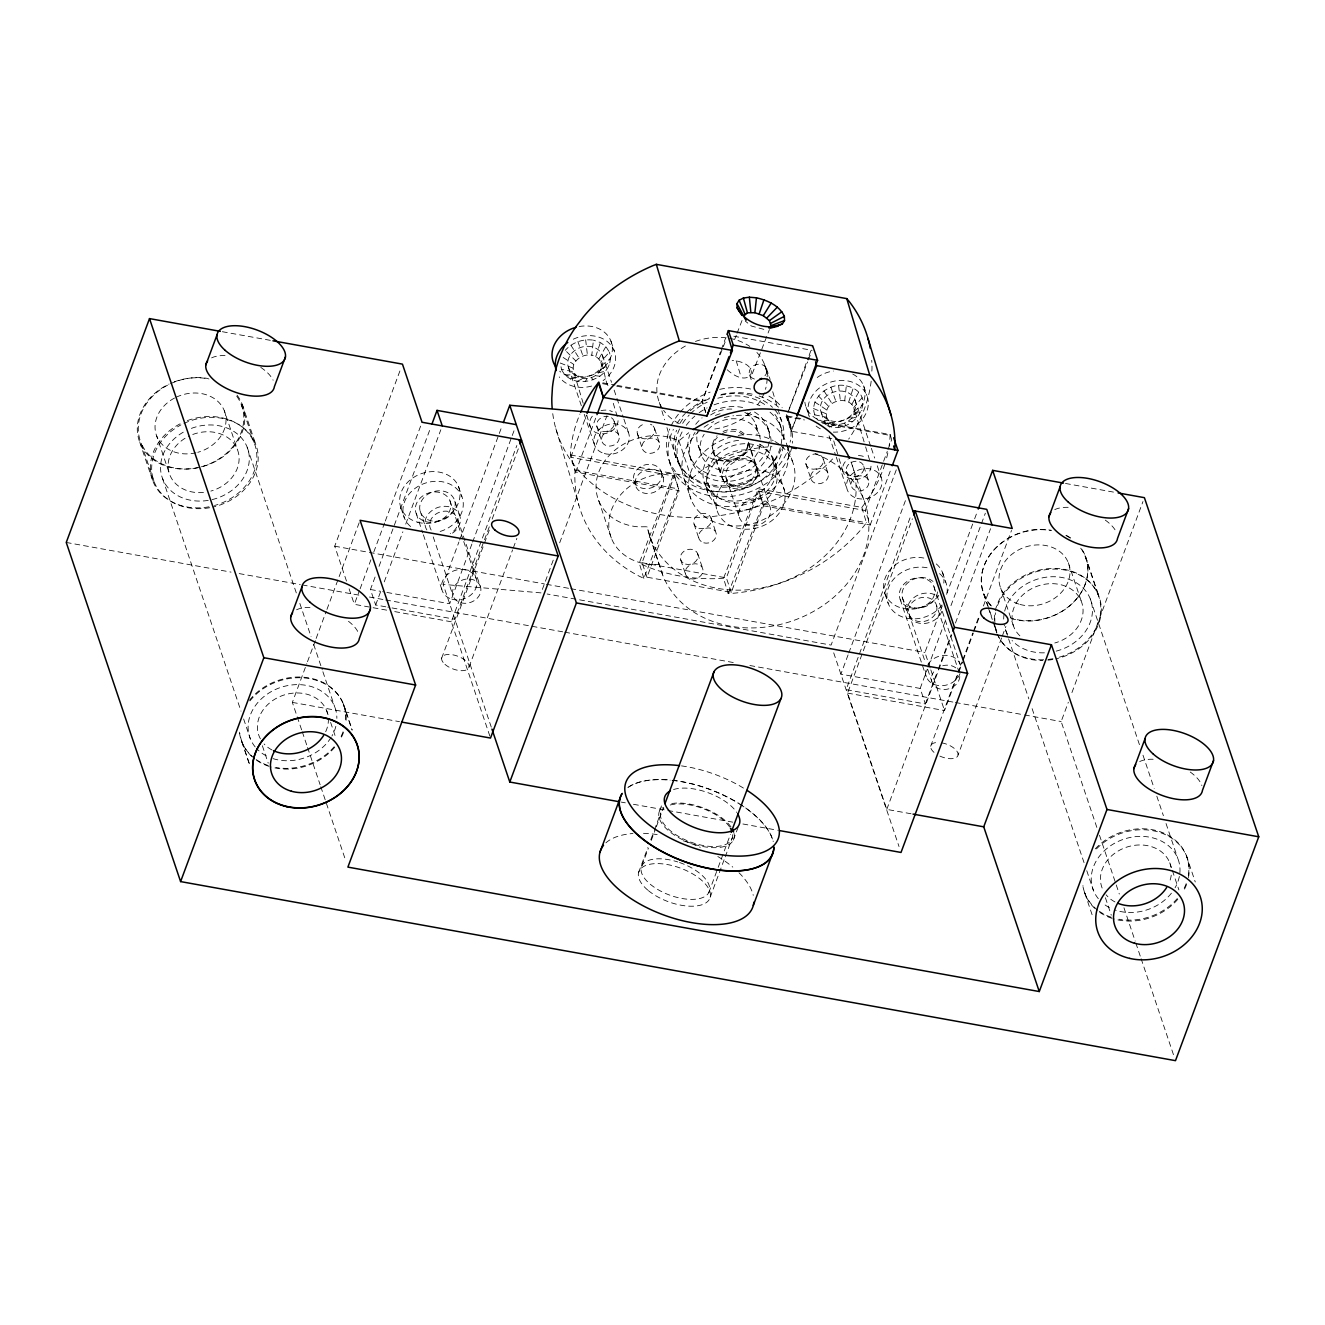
<?xml version="1.0" encoding="UTF-8"?>
<svg xmlns="http://www.w3.org/2000/svg" width="1325" height="1325" viewBox="0 0 1325 1325"><rect width="100%" height="100%" fill="white"/><g stroke="black" fill="none" stroke-linecap="round" stroke-linejoin="round"><path stroke-width="0.75" stroke-dasharray="5 3.75" d="M570.479 454.972L673.994 473.605L678.599 488.908L643.851 578.379L639.544 576.358A162.462 131.092 -16.7 0 1 574.835 474.615L575.083 470.276L570.479 454.972L570.843 448.811A162.462 131.092 -16.7 0 1 579.936 414.013M871.85 371.116L871.983 368.946A162.462 131.092 -16.7 0 0 871.734 360.268M821.136 422.112L890.135 434.534L889.787 440.695A162.462 131.092 -16.7 0 1 889.108 445.962M844.737 400.73L846.294 385.857C827.86 381.087 803.646 402.8 818.072 420.273L828.622 420.389C838.443 431.337 861.912 417.574 851.809 404.373C846.493 399.206 837.847 399.653 831.951 403.562C822.51 409.359 827.115 421.019 830.179 429.085M607.943 385.592C602.792 376.018 605.459 357.849 591.795 355.199L593.418 340.161C583.05 338.62 572.201 342.397 565.262 350.297M583.166 403.247L573.692 371.745C570.462 361.493 582.487 353.295 591.795 355.199M573.029 368.151L560.326 363.017L561.485 369.36L573.692 371.745C580.035 385.558 605.359 376.847 600.838 361.973L609.368 352.102L605.873 346.603L600.374 342.496L593.418 340.161M561.485 369.36C572.665 393.724 617.334 378.37 609.368 352.102M826.982 425.507C853.333 437.449 881.688 393.923 846.294 385.857M727.16 369.741C751.755 391.819 764.028 362.951 732.145 360.433M848.679 402.055L853.201 388.175M595.737 356.524L600.374 342.496M346.487 581.079L334.728 546.198L401.011 368.002M301.62 729.843L292.361 702.399L306.771 663.659M307.483 661.722L315.416 640.406M316.128 638.468L326.215 611.355M326.944 609.417L360.069 520.311M386.652 610.146L354.338 604.332L359.373 590.768M360.102 588.847L370.901 559.779M373.783 552.028L384.581 522.977M385.31 521.04L422.046 422.261M385.823 606.817L375.654 604.995L370.437 589.493L376.168 574.073M379.033 566.371L430.592 427.727M375.654 604.995L380.673 591.513M384.25 581.874L402.866 531.805M405.732 524.104L440.828 429.747M491.277 727.127L443.146 584.375L458.914 542.008M459.626 540.087L501.877 426.468M471.882 544.062L449.688 603.753L382.627 591.679M472.611 542.124L514.862 428.505M489.852 736.12L451.295 621.789L516.849 445.515M489.289 526.82L454.906 619.255L387.844 607.181M492.155 519.118L518.655 447.867M441.639 658.227L483.741 545.006M484.47 543.084L490.167 527.747M469.067 666.922L512.593 549.875M513.305 547.954L516.866 538.364M763.482 505.835L870.194 525.048L865.291 510.506L758.579 491.31L763.482 505.835L731.284 592.374L646.981 577.203L679.162 490.664L575.63 472.081L570.81 457.307L586.412 415.371M575.63 472.081L596.283 416.547M553.237 560.16L541.064 592.888L443.146 584.375M559.68 542.819L606.949 415.735M646.981 577.203L642.062 562.711L674.259 476.122L570.81 457.307M705.695 412.406L702.018 401.508L720.535 351.688M721.247 349.767L725.537 338.273M731.284 592.374L726.365 577.882L758.579 491.31M831.818 438.525L791.224 431.221L786.321 416.679L788.458 410.932M789.17 409.011L808.416 357.27M809.128 355.365L812.689 345.775M800.83 418.468L786.619 415.901L791.224 431.221L796.209 417.806M659.717 810.585L662.483 803.116M638.584 872.562L647.892 847.536M650.757 839.835L653.622 832.133M654.335 830.195L660.777 812.871M641.896 865.656L648.389 848.199M651.271 840.431L655.61 828.787M656.322 826.85L663.543 807.455M708.825 892.52L717.487 869.233M718.2 867.295L730.473 834.303M710.167 897.273L724.493 858.749M725.222 856.828L732.377 837.566M733.338 840.116L738.191 827.065M865.291 510.506L887.27 451.428M887.982 449.49L891.593 439.817M870.194 525.048L891.543 467.642M896.28 469.862L831.106 645.093L547.142 593.997M848.066 654.914L840.895 674.16L920.163 688.437L925.38 703.939L846.128 689.679L910.59 516.352M848.778 652.993L906.068 498.929M911.02 813.749L886.773 809.393L847.569 693.108L912.395 518.787M930.15 667.933L924.933 652.43L942.224 605.939M946.547 594.329L973.908 520.708M974.637 518.787L977.519 511.036M920.163 688.437L927.318 669.175M928.03 667.253L945.934 619.106M950.952 605.624L985.336 513.189M925.38 703.939L937.553 671.195M938.282 669.274L951.168 634.609M955.457 623.048L990.553 528.692M886.773 809.393L951.598 635.056M930.663 746.24L962.066 661.821M962.778 659.9L972.765 633.035M973.477 631.114L979.192 615.761M847.569 693.108L944.526 710.564L962.546 662.136M963.258 660.198L973.345 633.085M974.057 631.147L979.109 617.599M983.432 605.972L1011.522 530.431M939.889 756.095A14.443 6.807 20.4 0 0 958.074 754.952L1001.617 637.905M1002.329 635.983L1005.89 626.377M1096.835 827.396L1061.159 721.545L1068.331 702.233M1071.925 692.594L1142.978 501.529M643.851 578.379L639.246 563.059L673.994 473.605M705.761 412.207L702.316 400.73L725.537 340.939M734.779 339.101L736.286 335.258M737.031 333.337L742.265 319.872M752.252 373.783L769.428 329.528M861.83 507.409L866.434 522.713L863.503 526.572A162.462 131.092 -16.7 0 1 733.354 593.252L728.154 593.55L723.549 578.23L758.314 488.776L861.83 507.409L865.987 501.927A162.462 131.092 -16.7 0 0 885.613 461.696M788.127 412.042L807.604 361.891M808.349 359.969L811.347 352.251M728.154 593.55L762.918 504.08L758.314 488.776M791.224 431.221L796.474 417.706M851.809 404.373L858.65 392.25M598.867 358.86L605.873 346.603M585.186 381.617L587.124 378.702M838.129 426.981L840.067 424.215M862.128 397.699L853.78 407.504L865.026 444.902M815.19 453.763A107.408 88.51 -18.6 0 1 829.93 600.424A107.408 88.51 -18.6 0 1 662.649 574.934L646.948 526.754L638.037 526.82A54.159 44.619 -18.6 0 1 598.718 472.23A54.159 44.619 -18.6 0 1 671.162 437.763L678.897 440.828L688.718 432.745M659.684 564.549L650.774 564.616A54.159 44.619 -18.6 0 1 611.454 510.026A54.159 44.619 -18.6 0 1 683.899 475.559L691.633 478.623L701.472 470.541A107.408 88.51 -18.6 0 1 771.912 446.773M854.443 411.098L863.271 403.993M601.5 365.567L610.527 358.446M577.435 381.302L582.735 378.519M853.698 414.808L861.979 410.502M600.755 369.278L609.218 365.021M830.444 426.667L835.678 424.05M851.644 418.303L858.368 416.613M598.701 372.772L605.591 371.166M570.479 378.967L578.793 377.194M825.177 424.033L831.736 422.725M723.549 578.23L716.196 578.661A162.462 131.092 -16.7 0 1 645.325 565.908L639.246 563.059M564.98 374.859L575.679 374.859M763.846 329.362L751.391 326.033L745.263 321.064M848.464 421.201L852.803 421.681M595.521 375.671L599.977 376.283M602.527 383.687L608.606 384.78M616.738 386.237L702.018 401.508M733.818 336.235L812.109 350.33M602.858 382.826L615.032 385.012M617.053 385.376L702.316 400.73M786.321 416.679L804.441 419.959M822.56 423.222L891.013 435.577M222.352 331.714L270.913 340.442M1065.482 483.459L1114.06 492.204M575.083 470.276L678.599 488.908M762.918 504.08L866.434 522.713M642.062 562.711L726.365 577.882M334.728 546.198L367.29 552.061M369.327 552.426L544.36 583.928M546.397 584.292L568.773 588.333M570.81 588.697L924.933 652.43M370.437 589.493L380.59 591.314M66.25 542.455L231.047 572.118M239.196 573.592L300.228 584.573M302.266 584.938L359.224 595.19M369.393 597.028L383.637 599.596M385.674 599.96L562.678 631.81M564.715 632.174L733.586 662.583M749.867 665.514L953.321 702.134M955.358 702.498L1022.503 714.572M1024.523 714.953L1061.159 721.545M394.734 611.603L451.295 621.789M292.361 702.399L399.521 721.678M621.276 802.105L625.334 802.834M633.449 804.292L665.879 810.122M667.899 810.486L732.775 822.162M742.911 823.984L777.361 830.195M814.61 414.808L826.634 417.276L828.622 420.389M813.467 408.531L825.972 413.682M563.142 357.452L573.775 364.425M814.759 402.005L826.717 409.955M566.587 351.638L575.845 360.947M818.37 395.91L828.771 406.477M844.472 423.238L845.83 425.259M591.53 377.708L592.954 379.894M570.876 345.179L579.008 358.032M823.935 390.825L831.951 403.562M830.908 387.248L835.942 401.525M577.899 341.568L583 355.994M1085.39 556.102L1098.773 595.819M1186.322 855.503L1195.266 881.986M1085.208 556.401L1098.276 595.157M1090.326 598.983L1139.699 745.412M1142.995 755.184L1154.174 788.375M1156.808 796.176L1163.4 815.703M1166.033 823.504L1177.875 858.65M1169.76 862.79L1171.714 868.604M1172.36 870.542L1178.902 889.92M1068.298 562.711L1081.366 601.467M1099.485 835.23L1119.31 894.044M1123.948 907.758L1135.177 941.081M1135.84 943.052L1140.461 956.766M1141.123 958.72L1174.165 1056.737M1105.398 897.737L1111.278 915.177M1000.673 587.985L1013.741 626.742M1005.808 630.567L1028.846 698.904M1032.125 708.66L1084.132 862.906M1086.765 870.707L1093.357 890.234M983.962 593.997L989.063 609.136M989.692 611.024L992.243 618.593M994.793 626.162L997.344 633.731A54.159 44.619 -18.6 0 0 1042.841 660.463M1084.91 893.398L1093.191 917.993M983.779 594.296L987.688 605.923M988.351 607.86L992.276 619.487M992.922 621.425L996.847 633.052A54.159 44.619 -18.6 0 1 994.578 623.992M942.539 572.582L945.802 582.271M933.976 586.693L960.112 664.206M863.618 385.823L866.881 395.513M936.642 605.641A14.443 11.908 -18.6 0 1 918.308 621.458A14.443 11.908 -18.6 0 1 913.273 601.434A14.443 11.908 -18.6 0 1 936.642 605.641L959.515 673.464A14.443 11.908 -18.6 0 1 942.969 689.497A14.443 11.908 -18.6 0 1 933.727 671.908M855.039 399.935L870.724 446.442M871.386 448.38L874.649 458.069M877.266 465.82L881.175 477.447M863.767 466.45L868.67 480.975A9.027 7.437 -18.6 0 1 857.209 490.863A9.027 7.437 -18.6 0 1 854.062 478.358A9.027 7.437 -18.6 0 1 868.67 480.975M930.812 669.87L944.526 710.564M908.834 613.376L925.165 661.821M927.782 669.572L931.707 681.199M902.358 597.658L907.575 613.16M900.155 599.314L926.291 676.827M863.817 499.757L851.064 461.978A107.408 88.51 -18.6 0 1 782.744 582.006A107.408 88.51 -18.6 0 1 649.896 537.138L646.948 526.754M846.393 471.286L851.296 485.811M885.067 594.047L888.33 603.736M821.235 412.572L825.16 424.199M829.086 435.826L835.611 455.204M836.274 457.142L847.371 490.084M806.13 407.305L809.409 416.994M823.289 459.162L828.191 473.704A9.027 7.437 -18.6 0 1 816.73 483.575A9.027 7.437 -18.6 0 1 813.6 471.071A9.027 7.437 -18.6 0 1 828.191 473.704M805.915 463.998L810.817 478.524M766.496 368.632L770.173 379.53M779.382 422.609L781.005 427.462M787.862 447.8L785.907 441.987A54.159 44.619 -18.6 0 0 735.392 415.537M788.524 449.738L792.449 461.365M767.539 427.031L769.179 431.867M749.586 374.942L752.037 382.213M775.556 463.965A35.195 29.001 -18.6 0 1 730.837 502.49A35.195 29.001 -18.6 0 1 718.597 453.713A35.195 29.001 -18.6 0 1 775.556 463.965L784.367 490.134A35.195 29.001 -18.6 0 1 739.665 528.658A35.195 29.001 -18.6 0 1 727.425 479.882A35.195 29.001 -18.6 0 1 784.367 490.134M772.276 457.986L775.539 467.675M833.707 652.844L899.029 846.559M755.697 424.199L758.977 433.888M748.443 442.186L756.939 467.377M757.304 469.05A16.248 13.383 -18.6 0 1 736.667 486.822A16.248 13.383 -18.6 0 1 731.019 464.313A16.248 13.383 -18.6 0 1 757.304 469.05L770.372 507.806A16.248 13.383 -18.6 0 1 749.735 525.578A16.248 13.383 -18.6 0 1 744.087 503.069A16.248 13.383 -18.6 0 1 770.372 507.806M755.846 465.787A18.053 14.873 -18.6 0 0 726.63 460.537A18.053 14.873 -18.6 0 0 732.907 485.546A18.053 14.873 -18.6 0 0 755.846 465.787L747.664 441.573A18.053 14.873 -18.6 0 1 725.487 461.448A18.053 14.873 -18.6 0 1 717.355 437.349M726.017 477.745L739.085 516.502M713.33 450.947L723.135 480.014M712.916 451.245L721.082 475.46M698.225 445.68L701.488 455.369M707.782 482.813L716.593 508.982M738.588 440.364A36.106 29.746 -18.6 0 0 704.652 483.261L707.914 492.95M710.995 517.86L715.898 532.402M689.778 456.082L691.418 460.934M678.897 440.828L691.633 478.623M677.953 460.504L679.576 465.357M684.478 479.882L691.021 499.26M694.085 524.187L698.987 538.712M674.259 476.122L679.162 490.664M697.679 553.684L702.581 568.226M654.666 428.803L659.568 443.345A9.027 7.437 -18.6 0 1 648.107 453.216A9.027 7.437 -18.6 0 1 644.96 440.712A9.027 7.437 -18.6 0 1 659.568 443.345M661.572 472.627A14.443 11.908 -18.6 0 1 643.238 488.445A14.443 11.908 -18.6 0 1 638.219 468.421A14.443 11.908 -18.6 0 1 661.572 472.627L663.212 477.48A14.443 11.908 -18.6 0 1 644.861 493.281A14.443 11.908 -18.6 0 1 639.842 473.273A14.443 11.908 -18.6 0 1 663.212 477.48M610.941 341.088L614.204 350.777M680.768 560.011L685.671 574.537M637.292 433.639L642.194 448.181M602.362 355.199L611.521 382.329M614.138 390.08L623.28 417.209M623.926 419.147L628.497 432.712M614.204 421.532L619.106 436.057A9.027 7.437 -18.6 0 1 607.628 445.945A9.027 7.437 -18.6 0 1 604.498 433.424A9.027 7.437 -18.6 0 1 619.106 436.057M633.764 480.362L635.404 485.215M649.896 537.138L662.649 574.934M596.813 426.368L601.716 440.894M568.558 367.82L581.625 406.576M584.242 414.327L594.693 445.332M598.602 500.287L611.338 538.082M458.566 486.739L461.845 496.428M454.839 501.181A18.053 14.873 -18.6 0 1 431.9 520.94A18.053 14.873 -18.6 0 1 425.623 495.914A18.053 14.873 -18.6 0 1 454.839 501.181L460.057 516.684M457.738 519.45L480.611 587.273A14.443 11.908 -18.6 0 1 462.259 603.074A14.443 11.908 -18.6 0 1 457.241 583.066A14.443 11.908 -18.6 0 1 480.611 587.273M450.003 500.85L463.071 539.606M463.733 541.544L476.139 578.379M433.209 536.873L452.802 595.008M420.075 510.837L425.308 526.34M416.199 513.487L422.725 532.865M423.387 534.803L442.335 591M401.094 508.22L404.357 517.909M349.104 588.83L354.338 604.332M343.606 704.453L352.102 729.644M242.243 404.34L255.642 444.074M343.192 703.741L352.119 730.224M241.249 404.489L254.317 443.246M247.179 447.221L296.552 593.65M299.847 603.422L311.044 636.613M313.677 644.414L322.24 669.804M322.886 671.758L334.745 706.888M326.712 710.78L328.02 714.655M330.621 722.407L335.854 737.909M176.225 397.202A36.106 29.746 -18.6 0 1 224.339 410.8L237.407 449.556M302.282 731.814L306.903 745.528M307.566 747.499L320.137 784.748M320.783 786.719L345.908 861.233M262.35 745.727L268.23 763.167M174.536 398.03A36.106 29.746 -18.6 0 0 156.731 436.074L169.799 474.83M162.66 478.805L241.001 711.144M243.634 718.962L250.21 738.472M242.177 742.364L250.028 765.618M167.53 385.194A54.159 44.619 -18.6 0 0 140.814 442.235L154.213 481.969M241.763 741.636L250.061 766.231M139.821 442.384L152.888 481.141M890.135 434.534L892.437 442.186M865.622 446.873L869.763 460.653M833.74 440.894L838.477 456.645M839.056 458.616L843.213 472.396M788.176 418.253L789.7 423.371M764.575 364.574L768.069 376.184M772.723 391.67L777.394 407.156M777.974 409.094L781.468 420.721M736.203 360.781L741.106 377.112M659.37 402.452L664.603 419.876M666.939 427.627L676.247 458.599M669.373 461.034L670.914 466.135M613.276 403.313L617.417 417.093M586.71 415.056L590.271 426.882M555.871 428.737L578.892 505.305M838.609 385.542L840.348 400.548M585.667 339.846L587.406 355.017M611.471 417.739A9.027 7.437 -18.6 0 1 609.368 430.36A9.027 7.437 -18.6 0 1 596.648 425.325A9.027 7.437 -18.6 0 1 608.291 416.481M653.175 426.087A9.027 7.437 -18.6 0 1 649.846 437.648A9.027 7.437 -18.6 0 1 637.441 434.136A9.027 7.437 -18.6 0 1 645.093 423.801M650.442 424.248A9.027 7.437 -18.6 0 1 651.95 425.027M754.405 379.049A9.027 7.437 -18.6 0 1 750.381 368.748A9.027 7.437 -18.6 0 1 763.283 365.153A9.027 7.437 -18.6 0 1 764.624 376.201M820.572 455.386A9.027 7.437 -18.6 0 1 817.906 468.272A9.027 7.437 -18.6 0 1 805.749 461.912A9.027 7.437 -18.6 0 1 819.082 454.591M759.44 444.107A36.106 29.746 -18.6 0 1 759.225 493.082A36.106 29.746 -18.6 0 1 704.652 483.261M781.435 446.094A54.159 44.619 -18.6 0 1 769.775 516.071A54.159 44.619 -18.6 0 1 692.279 502.125A54.159 44.619 -18.6 0 1 730.853 436.985M738.224 435.395A54.159 44.619 -18.6 0 1 773.204 440.546M774.959 441.523A54.159 44.619 -18.6 0 1 779.928 444.869M787.083 445.531A54.159 44.619 -18.6 0 1 755.068 501.032A54.159 44.619 -18.6 0 1 689.464 488.793A54.159 44.619 -18.6 0 1 701.124 429.482M704.055 427.246A54.159 44.619 -18.6 0 1 713.711 421.565M724.328 417.607A54.159 44.619 -18.6 0 1 733.553 415.752M770.007 412.174A54.159 44.619 -18.6 0 1 783.539 442.186M783.241 445.995A54.159 44.619 -18.6 0 1 714.705 491.36A54.159 44.619 -18.6 0 1 683.187 429.946M686.251 425.308A54.159 44.619 -18.6 0 1 694.813 416.133M699.153 412.721A54.159 44.619 -18.6 0 1 707.136 407.868M714.026 404.837A54.159 44.619 -18.6 0 1 759.937 405.732M774.877 414.377A54.159 44.619 -18.6 0 1 731.798 486.54A54.159 44.619 -18.6 0 1 679.642 428.737M682.64 423.337A54.159 44.619 -18.6 0 1 689.215 415.023M690.491 413.748A54.159 44.619 -18.6 0 1 707.186 402.187M717.786 398.229A54.159 44.619 -18.6 0 1 766.86 406.096M747.035 413.002A41.522 34.218 -18.6 0 1 771.067 444.273M770.885 446.094A41.522 34.218 -18.6 0 1 717.521 480.727A41.522 34.218 -18.6 0 1 695.012 432.447M715.401 415.503A41.522 34.218 -18.6 0 1 720.303 413.682M722.291 433.706A18.053 14.873 -18.6 0 1 743.524 434.998M754.472 412.009A41.522 34.218 -18.6 0 1 763.2 456.628A41.522 34.218 -18.6 0 1 711.26 474.781A41.522 34.218 -18.6 0 1 689.878 434.583M695.724 424.315A41.522 34.218 -18.6 0 1 702.101 417.806M712.188 411.379A41.522 34.218 -18.6 0 1 743.441 407.653M859.544 461.878A9.027 7.437 -18.6 0 1 860.521 474.3A9.027 7.437 -18.6 0 1 846.543 471.783A9.027 7.437 -18.6 0 1 856.033 461.249M579.158 326.546A30.69 25.291 -18.6 0 1 610.328 358.297A30.69 25.291 -18.6 0 1 559.697 371.215M573.294 339.2A30.69 25.291 -18.6 0 1 611.653 346.107A30.69 25.291 -18.6 0 1 603.107 380.59M591.629 386.055A30.69 25.291 -18.6 0 1 559.266 376.913M410.601 526.572A30.69 25.291 -18.6 0 1 417.209 486.921A30.69 25.291 -18.6 0 1 461.133 494.821A30.69 25.291 -18.6 0 1 439.254 531.723M774.993 410.005A55.965 45.149 -16.7 0 1 783.224 441.888M781.121 449.076A55.965 45.149 -16.7 0 1 711.31 484.834A55.965 45.149 -16.7 0 1 676.578 430.244M679.973 423.304A55.965 45.149 -16.7 0 1 684.561 416.746M690.242 410.767A55.965 45.149 -16.7 0 1 710.68 398.196M720.767 395.132A55.965 45.149 -16.7 0 1 772.492 407.322M756.906 352.483A55.965 45.149 -16.7 0 1 767.092 376.697M767.109 378.503A55.965 45.149 -16.7 0 1 765.469 389.351M764.243 392.912A55.965 45.149 -16.7 0 1 756.26 406.411M750.579 412.406A55.965 45.149 -16.7 0 1 711.426 429.383M679.129 423.569A55.965 45.149 -16.7 0 1 663.593 410.303M662.599 408.796A55.965 45.149 -16.7 0 1 687.427 344.914M695.443 341.436A55.965 45.149 -16.7 0 1 726.216 337.825M729.528 338.339A55.965 45.149 -16.7 0 1 749.801 346.421M786.056 416.199A63.186 50.979 -16.7 0 1 792.333 443.179M791.704 447.27A63.186 50.979 -16.7 0 1 712.353 496.063A63.186 50.979 -16.7 0 1 673.415 429.366M677.042 423.255A63.186 50.979 -16.7 0 1 685.356 413.417M686.714 412.125A63.186 50.979 -16.7 0 1 709.803 397.931M721.181 394.486A63.186 50.979 -16.7 0 1 755.598 394.966M759.126 396.026A63.186 50.979 -16.7 0 1 778.669 407.371M786.52 414.592A63.186 50.979 -16.7 0 1 790.164 442.152M789.402 445.415A63.186 50.979 -16.7 0 1 711.757 491.095A63.186 50.979 -16.7 0 1 669.754 429.018M671.112 425.838A63.186 50.979 -16.7 0 1 678.764 413.781M679.957 412.373A63.186 50.979 -16.7 0 1 710.117 392.134M719.641 389.368A63.186 50.979 -16.7 0 1 752.252 389.401M768.931 396.125A63.186 50.979 -16.7 0 1 782.181 407.752M871.171 381.186A162.462 131.092 -16.7 0 1 848.679 439.088M832.613 458.93A162.462 131.092 -16.7 0 1 663.328 515.077A162.462 131.092 -16.7 0 1 552.608 412.572M887.816 452.968A162.462 131.092 -16.7 0 1 886.11 459.957M871.005 466.218A14.443 11.66 -16.7 0 1 850.203 478.656A14.443 11.66 -16.7 0 1 848.53 458.698M858.401 455.601A14.443 11.66 -16.7 0 1 865.258 457.175M618.063 420.688A14.443 11.66 -16.7 0 1 599.314 433.639A14.443 11.66 -16.7 0 1 592.408 416.067M601.02 410.684A14.443 11.66 -16.7 0 1 612.316 411.644M852.704 374.031A30.69 25.291 -18.6 0 1 859.826 408.531A30.69 25.291 -18.6 0 1 818.784 419.942M817.045 419.097A30.69 25.291 -18.6 0 1 804.855 402.171M817.227 377.476A30.69 25.291 -18.6 0 1 833.408 371.033M808.83 415.321A30.69 25.291 -18.6 0 1 834.932 381.02A30.69 25.291 -18.6 0 1 868.306 403.926A30.69 25.291 -18.6 0 1 833.309 432.116M820.308 428.787A30.69 25.291 -18.6 0 1 815.637 425.656M936.311 563.92A30.69 25.291 -18.6 0 1 943.798 583.083M938.762 595.256A30.69 25.291 -18.6 0 1 898.317 606.933A30.69 25.291 -18.6 0 1 887.038 574.106A30.69 25.291 -18.6 0 1 926.175 558.62M939.574 573.609A30.69 25.291 -18.6 0 1 947.077 592.772M942.025 604.945A30.69 25.291 -18.6 0 1 901.58 616.622A30.69 25.291 -18.6 0 1 890.317 583.795A30.69 25.291 -18.6 0 1 929.454 568.309M960.062 673.547A18.053 14.873 -18.6 0 1 939.442 685.671A18.053 14.873 -18.6 0 1 925.562 670.649M927.864 664.438A18.053 14.873 -18.6 0 1 946.961 655.362A18.053 14.873 -18.6 0 1 960.857 667.22M941.827 611.355A18.053 14.873 -18.6 0 1 916.569 622.485A18.053 14.873 -18.6 0 1 911.02 600.358A18.053 14.873 -18.6 0 1 938.199 596.912M426.832 529.917A18.053 14.873 -18.6 0 1 434.236 509.065A18.053 14.873 -18.6 0 1 458.036 512.378A18.053 14.873 -18.6 0 1 452.024 533.428M937.454 591.878A18.053 14.873 -18.6 0 1 914.184 607.744A18.053 14.873 -18.6 0 1 904.876 586.014A18.053 14.873 -18.6 0 1 932.966 581.41M744.799 412.406A30.69 25.291 -18.6 0 1 756.973 434.716M753.047 445.266A30.69 25.291 -18.6 0 1 715.55 459.891A30.69 25.291 -18.6 0 1 697.712 431.569M710.614 414.973A30.69 25.291 -18.6 0 1 731.798 409.077M760.235 444.405A30.69 25.291 -18.6 0 1 720.8 470.011A30.69 25.291 -18.6 0 1 704.155 434.302M707.881 429.598A30.69 25.291 -18.6 0 1 739.665 419.263A30.69 25.291 -18.6 0 1 760.252 439.022M747.88 444.504A18.053 14.873 -18.6 0 1 722.953 459.162A18.053 14.873 -18.6 0 1 717.09 435.793M723.069 431.503A18.053 14.873 -18.6 0 1 745.644 435.577M1054.766 509.612A36.106 17.01 20.4 0 1 1068.182 507.326M1105.315 520.129A36.106 17.01 20.4 0 1 1116.263 531.971M1139.699 761.544A36.106 17.01 20.4 0 1 1156.427 759.44M1190.264 772.044A36.106 17.01 20.4 0 1 1201.891 785.609M296.568 609.782A36.106 17.01 20.4 0 1 309.984 607.479M348.475 621.293A36.106 17.01 20.4 0 1 358.065 632.141M211.619 357.866A36.106 17.01 20.4 0 1 225.051 355.564M260.777 367.389A36.106 17.01 20.4 0 1 273.116 380.209M941.76 742.845A14.443 6.807 20.4 0 1 958.074 754.952M933.992 752.368A14.443 6.807 20.4 0 1 938.348 742.48M1004.681 611.14A45.133 37.183 -18.6 0 1 1052.1 576.723A45.133 37.183 -18.6 0 1 1092.429 609.152A45.133 37.183 -18.6 0 1 1054.832 651.469M1044.415 652.827A45.133 37.183 -18.6 0 1 1012.052 640.505M1007.447 634.112A45.133 37.183 -18.6 0 1 1004.201 624.953M1003.688 619.09A45.133 37.183 -18.6 0 1 1004.251 613.127M1098.309 898.665A45.133 37.183 -18.6 0 1 1105.464 849.722A45.133 37.183 -18.6 0 1 1162.456 841.64A45.133 37.183 -18.6 0 1 1175.076 887.783M1171.416 893.199A45.133 37.183 -18.6 0 1 1115.319 910.109M1109.389 907.592A45.133 37.183 -18.6 0 1 1104.106 904.246M191.38 428.373A45.133 37.183 -18.6 0 1 248.123 449.987A45.133 37.183 -18.6 0 1 211.702 499.707M208.24 500.386A45.133 37.183 -18.6 0 1 162.163 477.431A45.133 37.183 -18.6 0 1 184.92 431.271M255.162 746.902A45.133 37.183 -18.6 0 1 280.039 687.642A45.133 37.183 -18.6 0 1 336.865 718.382M335.854 726.332A45.133 37.183 -18.6 0 1 331.946 736.021M331.118 737.412A45.133 37.183 -18.6 0 1 272.172 758.347M266.259 755.83A45.133 37.183 -18.6 0 1 256.47 748.41M605.889 842.849A81.222 38.259 20.4 0 1 632.969 833.508M643.486 833.326A81.222 38.259 20.4 0 1 659.999 835.015M683.17 840.729A81.222 38.259 20.4 0 1 700.263 847.321M717.819 856.513A81.222 38.259 20.4 0 1 732.791 867.113M739.002 872.744A81.222 38.259 20.4 0 1 753.246 895.319M628.746 786.901A81.222 38.259 20.4 0 1 670.649 780.061M672.487 780.243A81.222 38.259 20.4 0 1 742.613 805.848M745.677 807.952A81.222 38.259 20.4 0 1 773.237 841.59M732.626 834.7A37.912 17.854 20.4 0 1 689.364 841.574A37.912 17.854 20.4 0 1 663.891 808.101M670.218 805.02A37.912 17.854 20.4 0 1 730.473 828.34M431.155 530.033A14.443 11.908 -18.6 0 1 437.432 513.156A14.443 11.908 -18.6 0 1 456.512 516.584A14.443 11.908 -18.6 0 1 450.235 533.478M1082.21 549.825A54.159 44.619 -18.6 0 1 1072.19 603.488A54.159 44.619 -18.6 0 1 1010.312 617.848M991.464 605.923A54.159 44.619 -18.6 0 1 991.696 552.558A54.159 44.619 -18.6 0 1 1051.321 530.282M1066.145 535.283A54.159 44.619 -18.6 0 1 1070.964 538.198M237.043 395.165A54.159 44.619 -18.6 0 1 201.301 466.913M199.661 467.311A54.159 44.619 -18.6 0 1 140.814 442.235M170.561 383.687A54.159 44.619 -18.6 0 1 208.174 378.519M942.704 665.779A14.443 11.908 -18.6 0 1 958.29 670.616M997.477 605.674A54.159 44.619 -18.6 0 1 1056.588 569.137A54.159 44.619 -18.6 0 1 1101.323 609.599A54.159 44.619 -18.6 0 1 1056.191 658.807M1052.878 659.486A54.159 44.619 -18.6 0 1 1047.86 660.181M996.748 632.091A54.159 44.619 -18.6 0 1 995.489 612.796M183.96 423.404A54.159 44.619 -18.6 0 1 256.123 445.382A54.159 44.619 -18.6 0 1 213.06 507.044M209.731 507.723A54.159 44.619 -18.6 0 1 153.733 480.66A54.159 44.619 -18.6 0 1 180.929 424.911M249.514 700.196A54.159 44.619 -18.6 0 1 312.087 678.533A54.159 44.619 -18.6 0 1 345.345 722.887M343.059 731.798A54.159 44.619 -18.6 0 1 339.846 738.688M334.182 746.72A54.159 44.619 -18.6 0 1 275.832 767.457M268.114 765.486A54.159 44.619 -18.6 0 1 256.172 759.54M254.682 758.447A54.159 44.619 -18.6 0 1 239.361 731.417M1095.245 848.894A54.159 44.619 -18.6 0 1 1158.1 831.057A54.159 44.619 -18.6 0 1 1188.194 876.438M1186.206 883.56A54.159 44.619 -18.6 0 1 1182.977 890.45M1177.312 898.483A54.159 44.619 -18.6 0 1 1118.963 919.219M1111.261 917.248A54.159 44.619 -18.6 0 1 1099.319 911.302M1097.812 910.209A54.159 44.619 -18.6 0 1 1082.989 886.657M679.559 862.525A36.106 17.01 20.4 0 1 703.144 897.389A36.106 17.01 20.4 0 1 644.215 877.879A36.106 17.01 20.4 0 1 677.787 861.946M627.835 787.63A81.222 38.259 20.4 0 1 670.135 780.16M672.04 780.342A81.222 38.259 20.4 0 1 738.108 803.132M739.797 804.176A81.222 38.259 20.4 0 1 772.409 839.007M734.033 833.508A39.717 18.699 20.4 0 1 690.59 843.098A39.717 18.699 20.4 0 1 662.285 807.422M671.758 803.563A39.717 18.699 20.4 0 1 731.317 827.446M681.464 765.883A81.222 38.259 20.4 0 1 743.656 788.209M673.564 789.518A39.717 18.699 20.4 0 1 736.866 812.523M1096.504 848.894A54.159 44.619 -18.6 0 1 1160.799 832.796A54.159 44.619 -18.6 0 1 1187.747 880.744M1186.537 884.52A54.159 44.619 -18.6 0 1 1183.043 891.874M1177.776 899.294A54.159 44.619 -18.6 0 1 1114.093 918.987M1112.089 918.374A54.159 44.619 -18.6 0 1 1096.222 909.646M1094.781 908.337A54.159 44.619 -18.6 0 1 1082.956 885.315M1171.234 875.146A36.106 29.746 -18.6 0 1 1169.66 881.489M1114.971 901.927A36.106 29.746 -18.6 0 1 1106.093 894.789M1102.135 888.048A36.106 29.746 -18.6 0 1 1127.79 846.791A36.106 29.746 -18.6 0 1 1171.035 867.279M249.928 700.908A54.159 44.619 -18.6 0 1 312.17 679.178A54.159 44.619 -18.6 0 1 345.842 723.003M343.49 732.51A54.159 44.619 -18.6 0 1 339.995 739.863M334.728 747.283A54.159 44.619 -18.6 0 1 271.045 766.993M269.041 766.38A54.159 44.619 -18.6 0 1 253.174 757.635M251.733 756.343A54.159 44.619 -18.6 0 1 239.908 733.305M328.352 718.382A36.106 29.746 -18.6 0 1 325.271 732.576M271.923 749.917A36.106 29.746 -18.6 0 1 264.089 743.987M260.412 738.87A36.106 29.746 -18.6 0 1 282.937 695.377A36.106 29.746 -18.6 0 1 327.987 715.268M187.338 420.621A54.159 44.619 -18.6 0 1 255.096 445.448A54.159 44.619 -18.6 0 1 214.484 505.521M208.969 506.796A54.159 44.619 -18.6 0 1 152.11 478.938A54.159 44.619 -18.6 0 1 182.121 422.824M192.754 434.484A36.106 29.746 -18.6 0 1 237.937 451.03A36.106 29.746 -18.6 0 1 210.857 491.078M203.47 492.453A36.106 29.746 -18.6 0 1 168.855 471.866A36.106 29.746 -18.6 0 1 189.293 435.958M236.761 396.258A54.159 44.619 -18.6 0 1 201.417 466.764M197.756 467.675A54.159 44.619 -18.6 0 1 139.291 440.927A54.159 44.619 -18.6 0 1 169.053 384.068M174.271 381.865A54.159 44.619 -18.6 0 1 208.952 379.016M224.339 410.8A36.106 29.746 -18.6 0 1 197.789 452.322M195.968 452.786A36.106 29.746 -18.6 0 1 156.731 436.074M995.274 610.676A54.159 44.619 -18.6 0 1 1050.725 568.491A54.159 44.619 -18.6 0 1 1100.678 605.459A54.159 44.619 -18.6 0 1 1058.427 657.432M1052.928 658.707A54.159 44.619 -18.6 0 1 1047.346 659.502M1043.653 659.751A54.159 44.619 -18.6 0 1 997.559 634.774M994.313 620.233A54.159 44.619 -18.6 0 1 994.611 614.502M1019.886 635.834A36.106 29.746 -18.6 0 1 1029.923 589.625A36.106 29.746 -18.6 0 1 1080.753 600.026A36.106 29.746 -18.6 0 1 1054.799 642.989M1080.72 548.169A54.159 44.619 -18.6 0 1 1073.929 601.881A54.159 44.619 -18.6 0 1 1012.648 618.924M990.636 605.508A54.159 44.619 -18.6 0 1 991.862 552.426A54.159 44.619 -18.6 0 1 1051.139 530.58M1065.963 535.582A54.159 44.619 -18.6 0 1 1071.097 538.712M685.572 564.102A9.027 7.437 -18.6 0 0 698.06 555.192A9.027 7.437 -18.6 0 0 684.031 551.233A9.027 7.437 -18.6 0 0 685.572 564.102M690.474 578.644A9.027 7.437 -18.6 0 0 702.946 569.733A9.027 7.437 -18.6 0 0 688.934 565.758A9.027 7.437 -18.6 0 0 690.474 578.644M698.904 528.294A9.027 7.437 -18.6 0 0 711.376 519.383A9.027 7.437 -18.6 0 0 697.348 515.408A9.027 7.437 -18.6 0 0 698.904 528.294M703.807 542.819A9.027 7.437 -18.6 0 0 716.278 533.909A9.027 7.437 -18.6 0 0 702.25 529.95A9.027 7.437 -18.6 0 0 703.807 542.819M727.16 509.363A36.106 29.746 -18.6 0 0 777.046 473.721A36.106 29.746 -18.6 0 0 720.966 457.854A36.106 29.746 -18.6 0 0 727.16 509.363M578.18 376.035A18.053 14.873 -18.6 0 0 603.123 358.214A18.053 14.873 -18.6 0 0 575.083 350.28A18.053 14.873 -18.6 0 0 578.18 376.035M604.316 453.547A18.053 14.873 -18.6 0 0 629.259 435.726A18.053 14.873 -18.6 0 0 601.219 427.793A18.053 14.873 -18.6 0 0 604.316 453.547M417.458 522.183A30.69 25.291 -18.6 0 0 459.858 491.873A30.69 25.291 -18.6 0 0 412.191 478.391A30.69 25.291 -18.6 0 0 417.458 522.183M425.822 521.702A18.053 14.873 -18.6 0 0 450.765 503.881A18.053 14.873 -18.6 0 0 422.725 495.947A18.053 14.873 -18.6 0 0 425.822 521.702M451.957 599.215A18.053 14.873 -18.6 0 0 476.901 581.393A18.053 14.873 -18.6 0 0 448.86 573.46A18.053 14.873 -18.6 0 0 451.957 599.215M830.858 420.787A18.053 14.873 -18.6 0 0 855.801 402.966A18.053 14.873 -18.6 0 0 827.761 395.032A18.053 14.873 -18.6 0 0 830.858 420.787M856.993 498.299A18.053 14.873 -18.6 0 0 881.937 480.478A18.053 14.873 -18.6 0 0 853.896 472.545A18.053 14.873 -18.6 0 0 856.993 498.299M909.778 607.529A18.053 14.873 -18.6 0 0 934.721 589.708A18.053 14.873 -18.6 0 0 906.681 581.774A18.053 14.873 -18.6 0 0 909.778 607.529M732.758 488.229A18.053 14.873 -18.6 0 0 757.701 470.408A18.053 14.873 -18.6 0 0 729.661 462.475A18.053 14.873 -18.6 0 0 732.758 488.229M444.968 664.355A14.443 6.807 20.4 0 0 468.338 668.545A14.443 6.807 20.4 0 0 452.736 654.815A14.443 6.807 20.4 0 0 444.968 664.355M648.422 890.648A37.912 17.854 20.4 0 0 709.041 899.841A37.912 17.854 20.4 0 0 665.68 864.264A37.912 17.854 20.4 0 0 648.422 890.648M1019.919 604.399A36.106 29.746 -18.6 0 0 1069.822 568.756A36.106 29.746 -18.6 0 0 1013.724 552.889A36.106 29.746 -18.6 0 0 1019.919 604.399"/><path stroke-width="1.5" d="M782.363 323.946L769.692 327.623L770.935 325.685L769.411 320.633L763.283 315.665L754.886 312.683L756.442 297.81L749.354 297.197L743.391 298.042L739.118 300.262L736.965 303.657L737.131 307.864C745.014 322.77 766.877 331.681 782.363 323.946L784.516 320.567L784.35 316.36C779.481 305.512 767.39 300.328 756.442 297.81M759.175 313.843L763.945 299.831M220.331 331.349L149.51 318.596L66.25 542.455L180.597 881.589L1175.49 1060.662L1258.75 836.787L1144.403 497.67L1118.101 492.933M205.822 364.971L216.919 335.126M285.455 356.889L274.358 386.734A36.106 17.01 20.4 0 1 233.217 391.438A36.106 17.01 20.4 0 1 207.611 360.913M180.597 881.589L263.841 657.713L149.51 318.596M290.755 616.887L301.868 587.041M432.016 423.868L437.035 410.386L516.286 424.662M370.404 608.804L359.29 638.65A36.106 17.01 20.4 0 1 318.166 643.354A36.106 17.01 20.4 0 1 292.56 612.829M503.318 422.609L509.761 405.284L607.662 413.798L897.704 466.002L967.614 673.348L901.017 852.455L779.398 830.56M401.541 722.042L490.498 738.058L558.206 555.987L360.069 520.311L415.619 685.025L347.895 867.113L1039.264 991.547L1106.988 809.476L1051.454 644.762L954.48 627.305L915.277 511.036L913.836 514.912M520.079 444.007L521.52 440.165L422.046 422.261L402.452 364.127L272.933 340.807M587.124 413.466L598.453 382.958L603.388 397.401L596.995 414.642M619.255 801.741L509.794 782.032L576.408 602.941L509.761 405.284M726.961 334.43L728.386 330.604L812.689 345.775L817.591 360.317L796.921 415.884M580.665 412.307A162.462 131.092 -16.7 0 1 594.643 387.562L598.801 382.097L603.388 397.401L706.921 416.033L728.998 356.64M730.423 352.798L733.288 345.129L728.386 330.604M599.877 852.488L619.868 798.76M664.984 803.579L714.043 671.642M731.201 832.365L780.988 698.49A36.106 17.01 20.4 0 0 737.495 665.167A36.106 17.01 20.4 0 0 724.063 691.551A36.106 17.01 20.4 0 0 780.988 698.49M892.255 465.737L897.952 450.417L893.646 437.747M753.312 905.406L773.287 851.677M978.231 509.098L992.64 470.358L1063.462 483.095M953.039 631.18L954.48 627.305M1048.953 516.733L1060.066 486.888M1039.264 991.547L983.73 826.833L1051.454 644.762M1128.602 508.651L1117.488 538.497A36.106 17.01 20.4 0 1 1076.364 543.2A36.106 17.01 20.4 0 1 1050.758 512.676M1133.902 768.649L1144.999 738.803M1213.534 760.567L1202.438 790.412A36.106 17.01 20.4 0 1 1161.296 795.116A36.106 17.01 20.4 0 1 1135.691 764.591M706.921 416.033L732.394 350.462L727.789 335.142M797.219 415.785L816.713 365.634L815.554 361.808M763.283 315.665L771.133 303.044M754.886 312.683L747.433 312.816L743.756 316.013L736.965 303.657M603.388 397.401L606.32 393.542A162.462 131.092 -16.7 0 1 675.104 342.579L679.327 340.906L732.394 350.462M766.811 318.017L777.311 307.152M769.411 320.633L781.866 311.739M770.835 323.283L784.35 316.36M870.26 348.293A162.462 131.092 -16.7 0 0 849.209 301.504L846.758 298.622L656.306 264.337L652.082 266.01A162.462 131.092 -16.7 0 0 583.315 316.99L576.226 326.314A162.462 131.092 -16.7 0 0 552.426 387.546L551.813 398.047A162.462 131.092 -16.7 0 0 552.177 408.448M770.935 325.685L784.516 320.567M768.815 327.954L772.127 327.01M770.868 327.987L778.09 326.165M733.288 345.129L817.591 360.317M816.713 365.634L869.763 375.19L872.231 378.072A162.462 131.092 -16.7 0 1 895.004 445.515L894.739 449.854L893.597 446.012M835.876 439.254L897.952 450.417M907.509 495.07L986.761 509.347L991.994 524.849M912.726 510.572L1012.25 528.493L992.64 470.358M576.408 602.941L967.614 673.348M263.841 657.713L415.619 685.025M1106.988 809.476L1258.75 836.787M913.041 814.113L983.73 826.833M737.131 307.864L741.934 315.4M744.17 317.072L746.025 320.385M739.118 300.262L744.981 314.091M519.003 439.701L558.206 555.987M437.035 410.386L442.268 425.888M491.939 729.081L509.794 782.032M867.925 338.256L890.947 414.824M846.758 298.622L869.763 375.19M656.306 264.337L679.327 340.906M743.391 298.042L747.433 312.816M749.354 297.197L750.844 312.336M761.627 378.337A9.027 7.437 -18.6 0 1 759.854 379M556.003 367.224A30.69 25.291 -18.6 0 1 576.044 327.275M556.152 370.586A30.69 25.291 -18.6 0 1 567.812 342.43M792.3 447.9A107.408 88.51 -18.6 0 1 796.259 448.546M693.29 429.631A107.408 88.51 -18.6 0 1 849.524 458.318M753.826 902.209A81.222 38.259 20.4 0 1 662.334 914.465A81.222 38.259 20.4 0 1 603.537 845.317M773.866 846.808A81.222 38.259 20.4 0 1 687.112 862.459A81.222 38.259 20.4 0 1 621.657 794.304M730.473 828.34A37.912 17.854 20.4 0 1 731.996 831.587M773.817 847.785A81.222 38.259 20.4 0 1 685.058 861.896A81.222 38.259 20.4 0 1 622.237 793.393M732.261 829.003A39.717 18.699 20.4 0 1 733.619 832.034M747.002 790.329A81.222 38.259 20.4 0 1 753.759 854.84A81.222 38.259 20.4 0 1 634.791 811.314A81.222 38.259 20.4 0 1 679.526 765.635M737.81 814.08A39.717 18.699 20.4 0 1 697.447 828.638A39.717 18.699 20.4 0 1 670.4 790.81M1166.629 887.568A36.106 29.746 -18.6 0 1 1118.068 903.352M323.582 735.557A36.106 29.746 -18.6 0 1 273.447 750.662M759.308 393.575A9.027 7.437 -18.6 0 0 771.779 384.664A9.027 7.437 -18.6 0 0 757.751 380.706A9.027 7.437 -18.6 0 0 759.308 393.575M983.945 618.046A14.443 6.807 20.4 0 0 1007.315 622.253A14.443 6.807 20.4 0 0 991.713 608.523A14.443 6.807 20.4 0 0 983.945 618.046M494.937 530.033A14.443 6.807 20.4 0 0 518.29 534.24A14.443 6.807 20.4 0 0 502.688 520.51A14.443 6.807 20.4 0 0 494.937 530.033M1153.33 754.124A36.106 17.01 20.4 0 0 1211.746 764.624A36.106 17.01 20.4 0 0 1172.741 730.307A36.106 17.01 20.4 0 0 1153.33 754.124M310.183 602.362A36.106 17.01 20.4 0 0 368.598 612.862A36.106 17.01 20.4 0 0 329.594 578.545A36.106 17.01 20.4 0 0 310.183 602.362M225.25 350.429A36.106 17.01 20.4 0 0 283.666 360.947A36.106 17.01 20.4 0 0 244.661 326.629A36.106 17.01 20.4 0 0 225.25 350.429M1068.381 502.192A36.106 17.01 20.4 0 0 1126.797 512.709A36.106 17.01 20.4 0 0 1087.792 478.391A36.106 17.01 20.4 0 0 1068.381 502.192M286.597 806.643A54.159 44.619 -18.6 0 0 358.512 750.198A54.159 44.619 -18.6 0 0 272.519 730.39A54.159 44.619 -18.6 0 0 286.597 806.643M1129.728 958.406A54.159 44.619 -18.6 0 0 1201.642 901.961A54.159 44.619 -18.6 0 0 1115.65 882.152A54.159 44.619 -18.6 0 0 1129.728 958.406M1134.448 943.218A36.106 29.746 -18.6 0 0 1184.335 907.575A36.106 29.746 -18.6 0 0 1128.254 891.725A36.106 29.746 -18.6 0 0 1134.448 943.218M284.113 805.749A54.159 44.619 -18.6 0 0 358.959 752.269A54.159 44.619 -18.6 0 0 274.822 728.485A54.159 44.619 -18.6 0 0 284.113 805.749M291.401 791.224A36.106 29.746 -18.6 0 0 341.287 755.565A36.106 29.746 -18.6 0 0 285.206 739.714A36.106 29.746 -18.6 0 0 291.401 791.224"/></g></svg>
